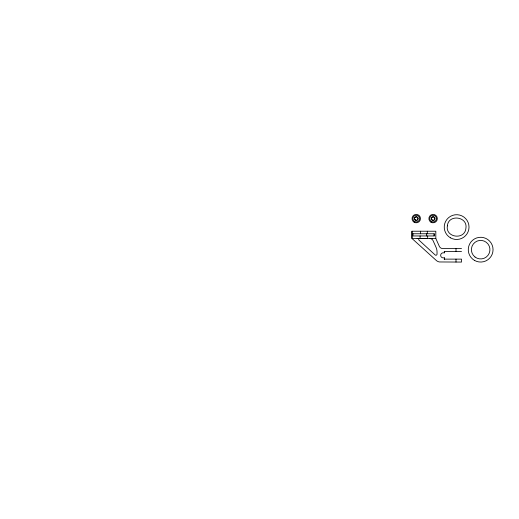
<?xml version="1.0" encoding="UTF-8"?>
<svg xmlns="http://www.w3.org/2000/svg" width="519" height="519" viewBox="0 0 519 519"><rect width="100%" height="100%" fill="white"/><g stroke="black" fill="none" stroke-linecap="round" stroke-linejoin="round"><path stroke-width="0.78" d="M461.527 248.588L442.863 248.588A3.899 3.899 0 0 1 439.301 246.278L435.817 238.474L435.817 231.234L411.969 231.227L411.969 238.474L436.505 260.648A6.65 6.65 0 0 0 439.411 261.959L461.527 262.069L461.527 259.124L444.167 259.124M420.092 235.95L420.092 238.474L427.669 238.474L427.675 235.95M420.565 233.758L420.565 231.234M426.488 235.95L426.488 233.758M427.306 233.758L427.306 231.234M434.131 235.95L434.131 233.764M444.472 257.859L444.472 259.124L444.472 257.859L443.194 257.859A2.53 2.53 0 0 1 440.663 255.329A2.53 2.53 0 0 1 443.194 252.805L444.472 252.805L444.472 251.54L444.472 252.805M432.106 238.474L429.583 238.474A3.893 3.893 0 0 1 433.138 240.784L436.005 247.206A11.853 11.853 0 0 1 437.037 252.046L437.037 254.109A1.135 1.135 0 0 1 435.149 254.959L419.015 240.154A0.96 0.96 0 0 1 419.657 238.474L417.127 238.474M435.817 238.474L411.969 238.474L411.969 231.227M444.167 251.54L461.527 251.54M456 248.588L456 251.54M456 259.124L456 262.069M412.981 233.758L412.981 235.95L434.215 235.95L434.215 233.764L412.981 233.758M447.359 225.869C445.244 237.747 464.875 240.336 465.9 228.315C468.021 216.436 448.39 213.847 447.359 225.869M431.01 222.242A4.21 4.21 0 0 0 437.335 218.596A4.21 4.21 0 0 0 431.01 214.944A4.21 4.21 0 0 0 431.01 222.242M431.458 221.477A3.328 3.328 0 0 0 436.447 218.596A3.328 3.328 0 0 0 431.458 215.709A3.328 3.328 0 0 0 431.458 221.477M432.236 220.127A1.771 1.771 0 0 0 434.89 218.596A1.771 1.771 0 0 0 432.236 217.059A1.771 1.771 0 0 0 432.236 220.127A1.726 1.726 0 0 0 434.844 218.596A1.726 1.726 0 0 0 432.256 217.098A1.726 1.726 0 0 0 432.256 220.088M414.162 222.242A4.21 4.21 0 0 0 420.481 218.59A4.21 4.21 0 0 0 414.162 214.944A4.21 4.21 0 0 0 414.162 222.242M414.24 221.23A3.328 3.328 0 0 0 419.566 219.024A3.328 3.328 0 0 0 414.992 215.515A3.328 3.328 0 0 0 414.24 221.23M415.382 220.121A1.771 1.771 0 0 0 418.035 218.596A1.771 1.771 0 0 0 415.382 217.059A1.771 1.771 0 0 0 415.382 220.121M450.434 237.819A12.391 12.391 0 0 0 469.02 227.095A12.391 12.391 0 0 0 450.434 216.365A12.391 12.391 0 0 0 450.434 237.819M415.401 220.088A1.726 1.726 0 0 0 417.996 218.59A1.726 1.726 0 0 0 415.401 217.098A1.726 1.726 0 0 0 415.401 220.088M474.47 260.395A12.391 12.391 0 0 0 493.05 249.665A12.391 12.391 0 0 0 474.47 238.935A12.391 12.391 0 0 0 474.47 260.395M475.021 257.022A9.271 9.271 0 0 0 489.852 250.878A9.271 9.271 0 0 0 477.117 241.101A9.271 9.271 0 0 0 475.021 257.022"/></g></svg>
